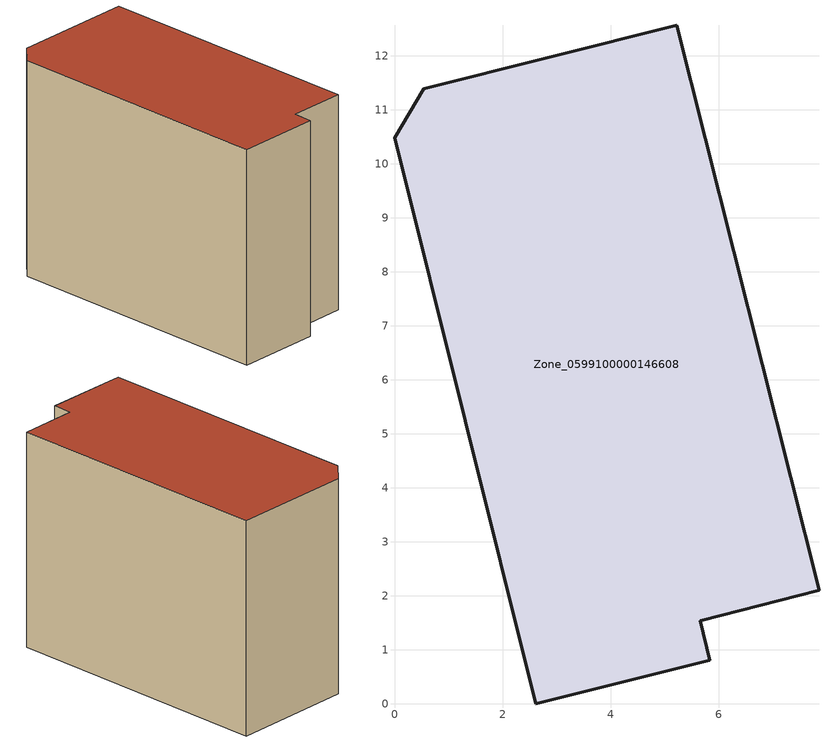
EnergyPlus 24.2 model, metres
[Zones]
Zone_0599100000146608
 floor ground (C_G): 0,10.48 0.55,11.39 5.22,12.57 7.86,2.1 5.66,1.54 5.84,0.81 2.62,0 z0
 wall outside (C_F): 5.84,0.81 5.66,1.54 7.86,2.1 5.22,12.57 0.55,11.39 0,10.48 2.62,0 5.84,0.81 z0:8.54
 roof outside (C_R): 7.86,2.1 5.22,12.57 0.55,11.39 0,10.48 2.62,0 5.84,0.81 5.66,1.54 z8.54
[BUILDING]
Pand.0599100000146608: North Axis=0; Terrain=City; Loads Convergence Tolerance Value=0.04; Temperature Convergence Tolerance Value=0.4; Solar Distribution=FullExterior; Maximum Number of Warmup Days=25; Minimum Number of Warmup Days=1
[Site:Location]
Rotterdam.The.Hague.AP_ZH_NLD Design_Conditions: Latitude=51.96; Longitude=4.45; Time Zone=1; Elevation=-4.5
[SITE:GROUNDTEMPERATURE:BUILDINGSURFACE]
18, 18, 18, 18, 18, 18, 18, 18, 18, 18, 18, 18
[MATERIAL] Thermal Absorptance=0.9; Solar Absorptance=0.7; Visible Absorptance=0.7
Name | Roughness | Thickness | Conductivity | Density | Specific Heat
G.TC.1975-1991 | MediumSmooth | 0.15 | 0.288461 | 540 | 1210
F.TC.1975-1991 | Rough | 0.3 | 0.230769 | 1920 | 840
R.TC.1975-1991 | MediumRough | 0.2 | 0.153846 | 1500 | 1000
[CONSTRUCTION]
C_G: G.TC.1975-1991
C_F: F.TC.1975-1991
C_R: R.TC.1975-1991
[ZONE]
Zone_0599100000146608: Type=1; Multiplier=1; Ceiling Height=Autocalculate; Volume=Autocalculate; Floor Area=autocalculate; Part of Total Floor Area=Yes
[ZONEINFILTRATION:DESIGNFLOWRATE]
Infil_Zone_0599100000146608: Zone or ZoneList or Space or SpaceList=Zone_0599100000146608; Schedule=AlwaysOn; Design Flow Rate Calculation Method=Flow/Area; Flow Rate per Floor Area=0.003; Constant Term Coefficient=1; Temperature Term Coefficient=0; Velocity Term Coefficient=0; Velocity Squared Term Coefficient=0
[HVACTEMPLATE:ZONE:IDEALLOADSAIRSYSTEM]
Zone_0599100000146608: Maximum Heating Supply Air Temperature=50; Minimum Cooling Supply Air Temperature=13; Maximum Heating Supply Air Humidity Ratio=0.0156; Minimum Cooling Supply Air Humidity Ratio=0.0077; Heating Limit=NoLimit; Cooling Limit=NoLimit; Dehumidification Control Type=ConstantSensibleHeatRatio; Cooling Sensible Heat Ratio=0.7; Dehumidification Setpoint=60; Humidification Control Type=None; Humidification Setpoint=30; Outdoor Air Method=None; Outdoor Air Flow Rate per Person=0.00944; Outdoor Air Flow Rate per Zone Floor Area=0; Outdoor Air Flow Rate per Zone=0; Demand Controlled Ventilation Type=None; Outdoor Air Economizer Type=NoEconomizer; Heat Recovery Type=None; Sensible Heat Recovery Effectiveness=0.7; Latent Heat Recovery Effectiveness=0.65
[ZONECONTROL:THERMOSTAT]
ThermostatControl_Zone_0599100000146608: Zone or ZoneList=Zone_0599100000146608; Control Type Schedule=DualSetpointControlType; Control 1=Thermostat_Zone_0599100000146608; Temperature Difference Between Cutout And Setpoint=0
[THERMOSTATSETPOINT:DUALSETPOINT]
Thermostat_Zone_0599100000146608: Heating Setpoint Temperature Schedule=HeatingSetpoint_Zone_0599100000146608; Cooling Setpoint Temperature Schedule=CoolingSetpoint_Zone_0599100000146608
[SCHEDULE:COMPACT]
HeatingSetpoint_Zone_0599100000146608: Through: 12/31, For: AllDays, Until: 24:00, 21
CoolingSetpoint_Zone_0599100000146608: Through: 12/31, For: AllDays, Until: 24:00, 24
DualSetpointControlType: Through: 12/31, For: AllDays, Until: 24:00, 4
AlwaysOn: Through: 12/31, For: AllDays, Until: 24:00, 1
